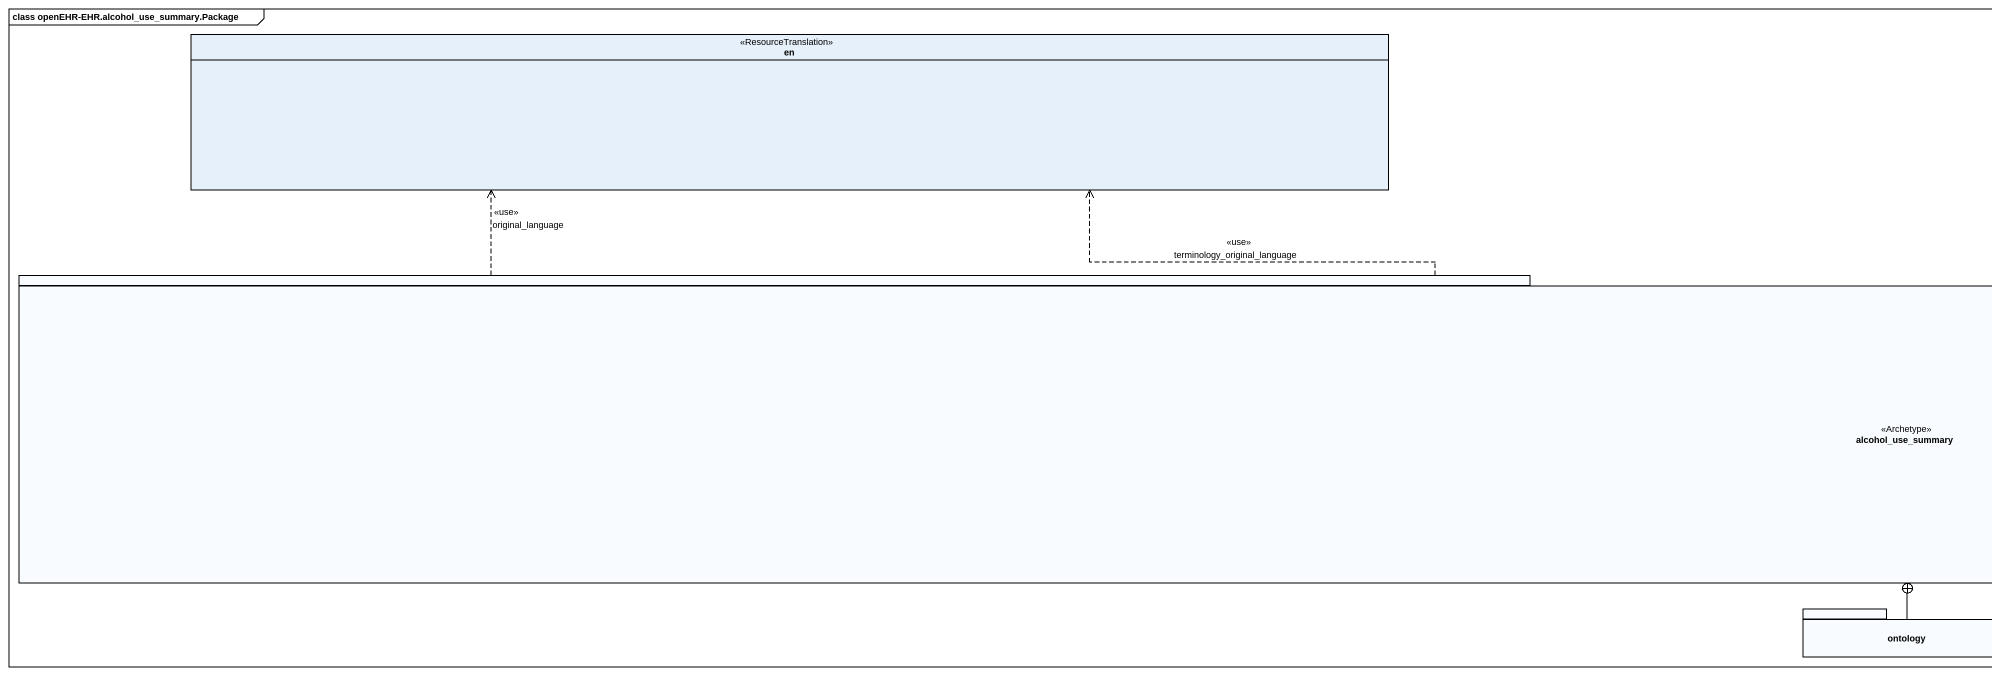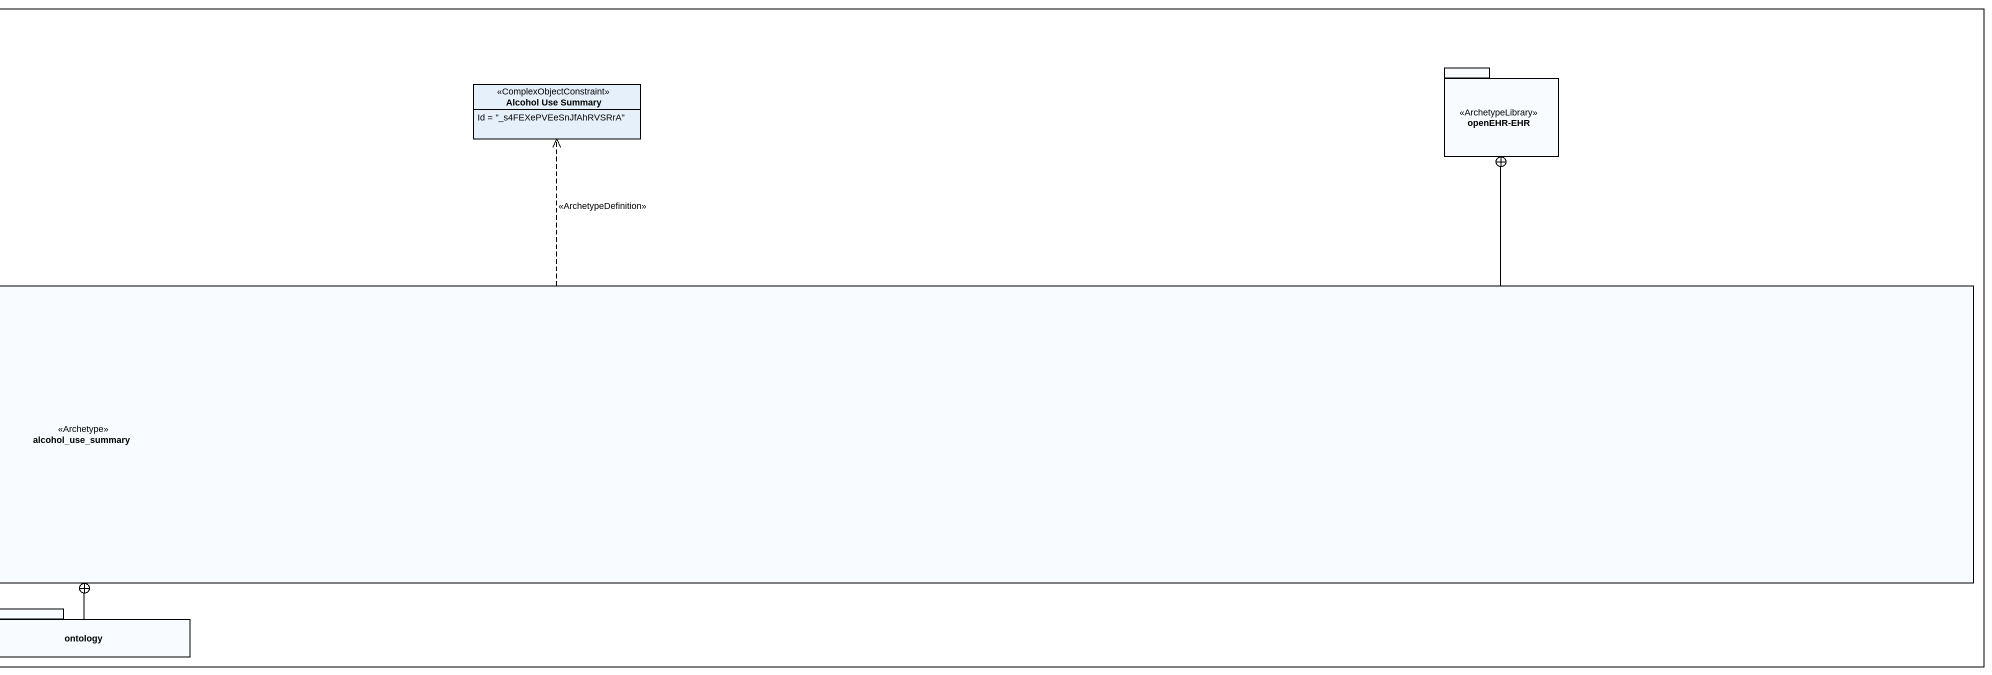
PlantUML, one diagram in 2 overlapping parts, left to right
@startuml
mainframe class openEHR-EHR.alcohol_use_summary.Package
hide circle
hide empty members
enum en <<ResourceTranslation>>
package "openEHR-EHR" as openEHR_EHR <<ArchetypeLibrary>> {
}
class "Alcohol Use Summary" as Alcohol_Use_Summary <<ComplexObjectConstraint>> {
  Id = "_s4FEXePVEeSnJfAhRVSRrA"
}
package alcohol_use_summary <<Archetype>> {
}
package ontology {
}
alcohol_use_summary .left.> en : <<use>>\noriginal_language
alcohol_use_summary .left.> en : <<use>>\nterminology_original_language
alcohol_use_summary -right-+ openEHR_EHR
alcohol_use_summary .up.> Alcohol_Use_Summary : <<ArchetypeDefinition>>
ontology -up-+ alcohol_use_summary
@enduml
